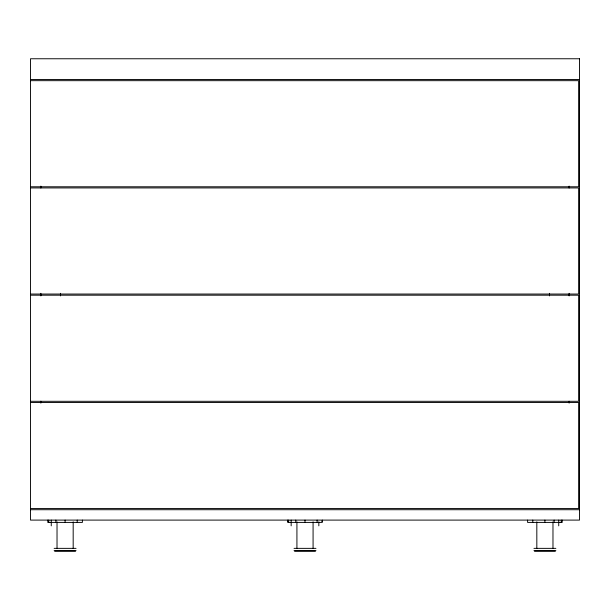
<?xml version="1.0" encoding="UTF-8"?>
<svg xmlns="http://www.w3.org/2000/svg" width="610" height="610" viewBox="0 0 610 610"><rect width="100%" height="100%" fill="white"/><g stroke="black" fill="none" stroke-linecap="round" stroke-linejoin="round"><path stroke-width="0.91" d="M30.5 79.521L579.5 79.521M30.5 80.672L578.638 80.672L578.638 186.782L30.5 186.782M30.5 187.933L578.638 187.933L578.638 294.043L30.5 294.043M30.5 295.194L578.638 295.194L578.638 401.304L30.5 401.304M30.5 402.463L578.638 402.463L578.638 508.565L30.5 508.565M30.5 509.724L579.5 509.724M287.699 521.253L288.278 521.253M321.722 521.253L322.301 521.253M54.137 548.359L76.059 548.359M294.035 548.359L315.965 548.359M533.941 548.359L555.862 548.359M54.137 550.662L76.059 550.662M294.035 550.662L315.965 550.662M533.941 550.662L555.862 550.662M54.717 551.242L75.487 551.242M294.615 551.242L315.385 551.242M534.512 551.242L555.283 551.242M569.122 186.119L569.122 188.017M569.122 293.318L569.122 295.919M569.122 401.22L569.122 403.126M562.199 520.101L562.199 522.412L527.597 522.412L527.597 520.101M561.261 520.101L561.261 522.412M558.737 520.116L558.737 525.851M554.124 520.101L554.124 522.412M552.973 521.832L552.973 548.359M549.511 293.318L549.511 295.919M544.898 520.101L544.898 522.412M536.823 521.832L536.83 548.359M532.789 520.101L532.789 522.412M322.301 520.101L322.301 522.412L287.699 522.412L287.699 520.101M318.839 521.832L318.839 525.851M317.108 520.101L317.108 522.412M313.075 521.832L313.075 548.359M305 520.101L305 522.412M296.925 521.832L296.925 548.359M295.774 520.101L295.774 522.412M291.161 520.116L291.161 525.851M288.637 520.101L288.637 522.412M82.403 520.101L82.403 522.412L47.801 522.412L47.801 520.101M77.211 520.101L77.211 522.412M73.177 521.832L73.177 548.359M65.102 520.101L65.102 522.412M60.489 293.318L60.489 295.919M57.027 521.832L57.027 548.359M55.876 520.101L55.876 522.412M51.263 520.116L51.263 525.851M48.739 520.101L48.739 522.412M40.878 186.119L40.878 188.017M40.878 293.318L40.878 295.919M40.878 401.22L40.878 403.126M579.5 58.758L30.5 58.758L30.5 520.101L579.5 520.101L579.5 58.758"/></g></svg>
